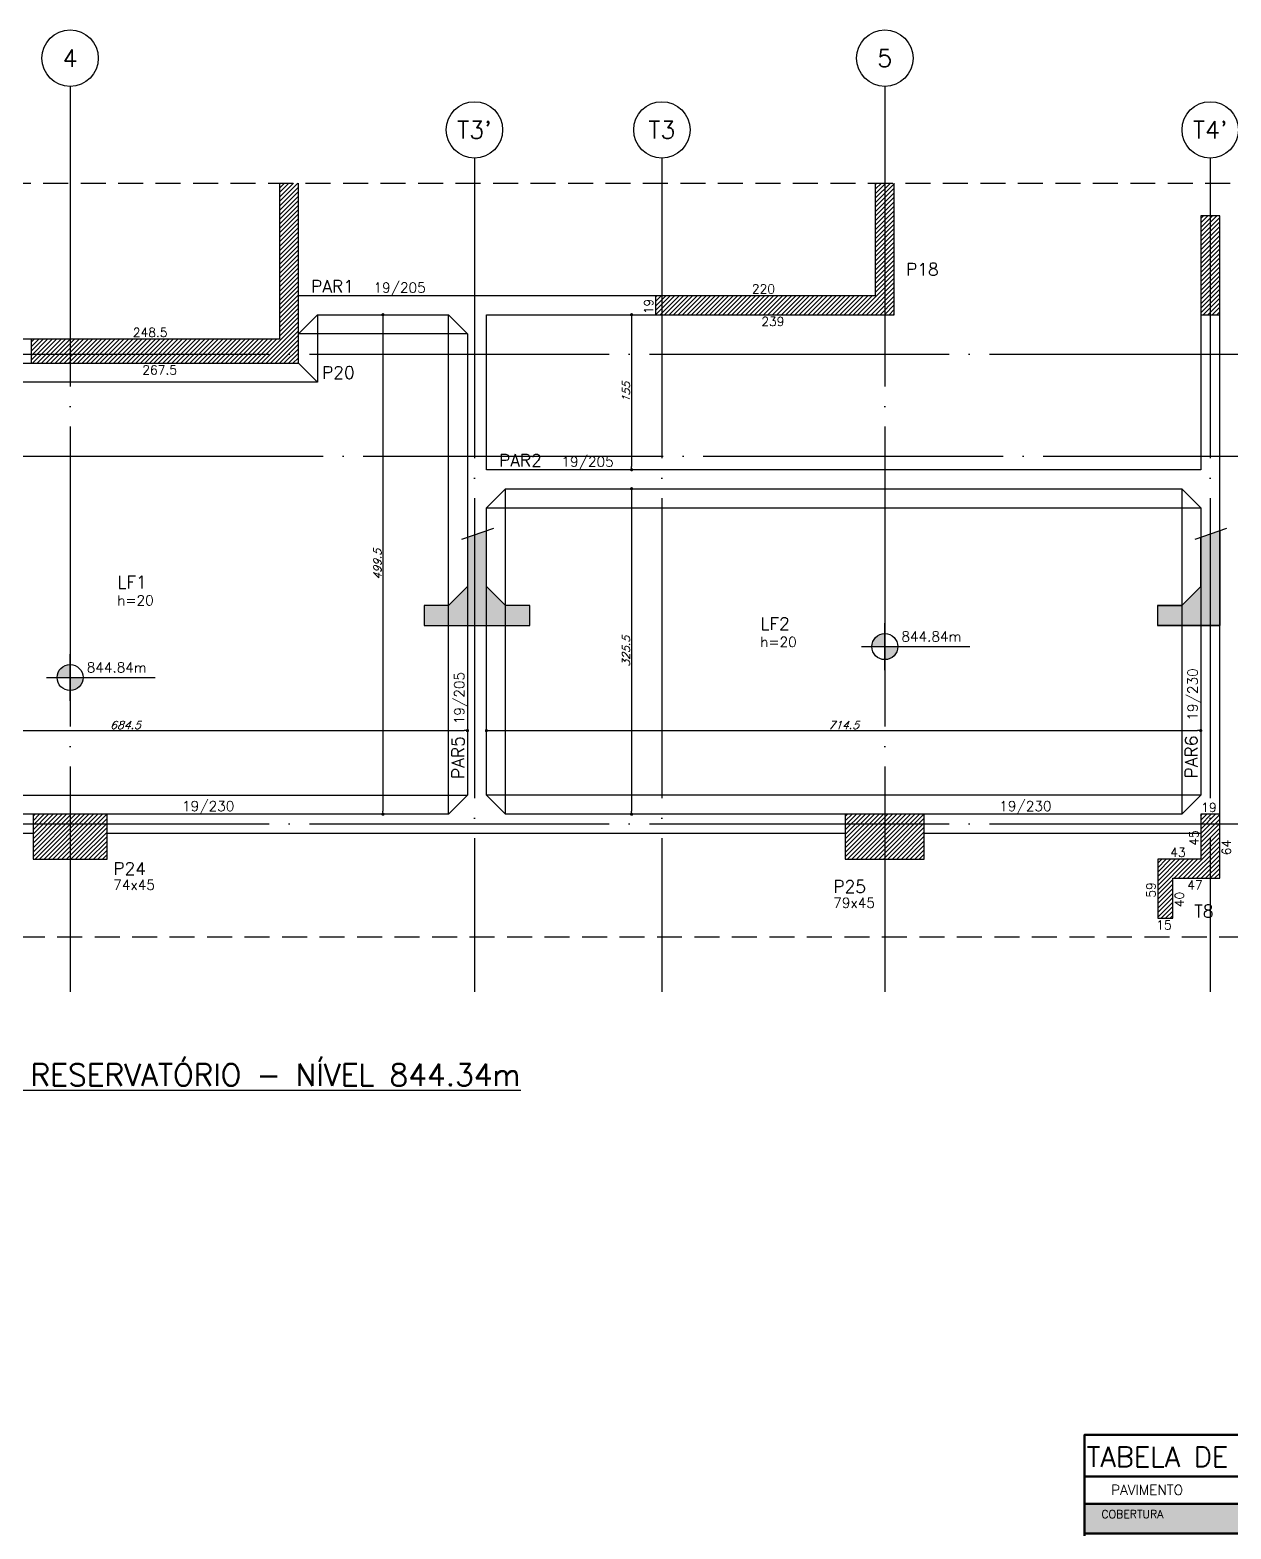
# Model space of a CAD drawing. Header units: millimetres. Extents: x -2404 to 6316, y -1750 to 2455.
# Drawn here: x 4000 to 5202, y -658 to 841 of the extents above; entities that cross this region are included whole.
import ezdxf
from ezdxf.enums import TextEntityAlignment as Align

# ---------------------------------------------------------------- set-up
doc = ezdxf.new("R2010")
doc.units = ezdxf.units.MM
doc.header["$LTSCALE"] = 50
doc.linetypes.add('DASHED', pattern=[0.75, 0.5, -0.25])
doc.linetypes.add('EIXO', pattern=[6.8, 6, -0.4, 0, -0.4])
doc.layers.add('ARQ-ANO-TXT', color=2, linetype='Continuous', lineweight=9)
doc.layers.add('ARQ-DET', color=1, linetype='Continuous', lineweight=9)
for name, color, linetype in [('F-AUX', 2, 'Continuous'), ('F-CORTE', 4, 'Continuous'), ('F-COTAS', 106, 'Continuous'), ('F-EIXO', 12, 'EIXO'), ('F-LAJES-DIM', 2, 'Continuous'), ('F-LAJES-NOME', 4, 'Continuous'), ('F-NÍVEL-PLANTA', 2, 'Continuous'), ('F-PILARES-DIM', 172, 'Continuous'), ('F-PILARES-HACH', 174, 'Continuous'), ('F-PILARES-NOME', 170, 'Continuous'), ('F-PILARES-S', 170, 'Continuous'), ('F-SOLIDO-CORTE', 71, 'Continuous'), ('F-TEXTO', 6, 'Continuous'), ('F-VIGAS', 3, 'Continuous'), ('F-VIGAS-DIM', 2, 'Continuous'), ('F-VIGAS-NOME', 4, 'Continuous')]:
    doc.layers.add(name, color=color, linetype=linetype)
doc.styles.add('CP-TEXT-INCL', font='romans.shx', dxfattribs={"oblique": 20})
doc.styles.add('MCP', font='romans.shx')
doc.styles.add('ROMANS', font='romans.shx')
doc.dimstyles.new('CP-COTAS-50', dxfattribs={"dimscale": 0.64, "dimtxt": 12.5, "dimasz": 5, "dimexe": 5, "dimexo": 5, "dimgap": 2.5, "dimtad": 1, "dimdec": 1, "dimdsep": 46, "dimtxsty": 'CP-TEXT-INCL', "dimblk1": 'DOT', "dimblk2": 'DOT', "dimsah": 1, "dimcen": 9, "dimclrd": 256, "dimclre": 256, "dimclrt": 256, "dimadec": 0, "dimazin": 0, "dimtfac": 1, "dimtdec": 1, "dimtmove": 2, "dimatfit": 3, "dimldrblk": 'DOT', "dimfxl": 0, "dimtolj": 1, "dimarcsym": 0})
pattern_1 = [(45, (-50, 531.506), (-2.245064, 2.245064), [])]

# ---------------------------------------------------------------- blocks, each defined once
blk = doc.blocks.new('*U39')
at = {"layer": 'F-EIXO'}
blk.add_line((0, 0), (1709.4, 0), dxfattribs=at)
at = {"layer": 'F-EIXO', "color": 2, "linetype": 'Continuous'}
blk.add_circle((-28.2, 0), 28.2, dxfattribs=at)
at = {"layer": 'F-TEXTO', "style": 'ROMANS'}
blk.add_attdef('EIXO', text='', height=17.5, dxfattribs=at).set_placement((-28.2, 0), align=Align.MIDDLE_CENTER)
blk = doc.blocks.new('*U24')
at = {"layer": 'F-EIXO'}
blk.add_line((0, 0), (1655.5, 0), dxfattribs=at)
at = {"layer": 'F-EIXO', "color": 2, "linetype": 'Continuous'}
blk.add_circle((-28.2, 0), 28.2, dxfattribs=at)
at = {"layer": 'F-TEXTO', "style": 'ROMANS'}
blk.add_attdef('EIXO', text='', height=17.5, dxfattribs=at).set_placement((-28.2, 0), align=Align.MIDDLE_CENTER)
blk = doc.blocks.new('*U37')
at = {"layer": 'F-EIXO'}
blk.add_line((0, 0), (0, -833.8), dxfattribs=at)
at = {"layer": 'F-EIXO', "color": 2, "linetype": 'Continuous'}
blk.add_circle((0, 28.2), 28.2, dxfattribs=at)
at = {"layer": 'F-TEXTO', "style": 'ROMANS'}
blk.add_attdef('EIXO', text='', height=17.5, rotation=360, dxfattribs=at).set_placement((0, 28.2), align=Align.MIDDLE_CENTER)
blk = doc.blocks.new('*U38')
at = {"layer": 'F-EIXO'}
blk.add_line((0, 0), (0, -905.5), dxfattribs=at)
at = {"layer": 'F-EIXO', "color": 2, "linetype": 'Continuous'}
blk.add_circle((0, 28.2), 28.2, dxfattribs=at)
at = {"layer": 'F-TEXTO', "style": 'ROMANS'}
blk.add_attdef('EIXO', text='', height=17.5, rotation=360, dxfattribs=at).set_placement((0, 28.2), align=Align.MIDDLE_CENTER)
blk = doc.blocks.new('Nível - Planta')
at = {"layer": 'F-NÍVEL-PLANTA'}
h = blk.add_hatch(color=71, dxfattribs=at)
h.paths.add_polyline_path([(0, 0), (0, 0.26, 0.414214), (-0.26, 0)])
h.paths.add_polyline_path([(0.26, 0), (0, 0), (0, -0.26, 0.414214)])
for p, q in [((0, -0.469), (0, 0.469)), ((-0.469, 0), (1.704, 0))]:
    blk.add_line(p, q, dxfattribs=at)
blk.add_circle((0, 0), 0.26, dxfattribs=at)
at = {"layer": 'F-TEXTO', "color": 3, "style": 'MCP'}
blk.add_attdef('NÍVEL', (0.333, 0.102), '', height=0.2, dxfattribs=at)
blk = doc.blocks.new('_DOT')
at = {"color": 0, "linetype": 'ByBlock'}
blk.add_line((-0.5, 0), (-1, 0), dxfattribs=at)
at = {"color": 0, "linetype": 'ByBlock', "const_width": 0.5}
blk.add_lwpolyline([(-0.25, 0, 1), (0.25, 0, 1)], format="xyb", close=True, dxfattribs=at)
blk = doc.blocks.new('*D31')
at = {"layer": 'DEFPOINTS', "color": 0, "transparency": 16777216}
for p in [(3753.5, 140.1), (4438, 140.1), (4438, 140.1)]:
    blk.add_point(p, dxfattribs=at)
at = {"layer": 'F-COTAS', "lineweight": -2, "transparency": 16777216}
blk.add_line((3756.7, 140.1), (4434.8, 140.1), dxfattribs=at)
at = {"layer": 'F-COTAS', "lineweight": -2, "transparency": 16777216, "xscale": 3.2, "yscale": 3.2, "zscale": 3.2, "rotation": 180}
blk.add_blockref('_DOT', (3753.5, 140.1), dxfattribs=at)
at = {"layer": 'F-COTAS', "lineweight": -2, "transparency": 16777216, "xscale": 3.2, "yscale": 3.2, "zscale": 3.2}
blk.add_blockref('_DOT', (4438, 140.1), dxfattribs=at)
at = {"layer": 'F-COTAS', "transparency": 16777216, "insert": (4095.8, 145.7), "char_height": 8, "attachment_point": 5, "style": 'CP-TEXT-INCL'}
blk.add_mtext('\\A1;684.5', dxfattribs=at)
blk = doc.blocks.new('*D32')
at = {"layer": 'DEFPOINTS', "color": 0, "transparency": 16777216}
for p in [(4457, 140.1), (5171.5, 140.1), (5171.5, 140.1)]:
    blk.add_point(p, dxfattribs=at)
at = {"layer": 'F-COTAS', "lineweight": -2, "transparency": 16777216}
blk.add_line((4460.2, 140.1), (5168.3, 140.1), dxfattribs=at)
at = {"layer": 'F-COTAS', "lineweight": -2, "transparency": 16777216, "xscale": 3.2, "yscale": 3.2, "zscale": 3.2, "rotation": 180}
blk.add_blockref('_DOT', (4457, 140.1), dxfattribs=at)
at = {"layer": 'F-COTAS', "lineweight": -2, "transparency": 16777216, "xscale": 3.2, "yscale": 3.2, "zscale": 3.2}
blk.add_blockref('_DOT', (5171.5, 140.1), dxfattribs=at)
at = {"layer": 'F-COTAS', "transparency": 16777216, "insert": (4814.2, 145.7), "char_height": 8, "attachment_point": 5, "style": 'CP-TEXT-INCL'}
blk.add_mtext('\\A1;714.5', dxfattribs=at)
blk = doc.blocks.new('*D34')
at = {"layer": 'DEFPOINTS', "color": 0, "transparency": 16777216}
for p in [(4353.5, 556), (4353.5, 56.5), (4353.5, 56.5)]:
    blk.add_point(p, dxfattribs=at)
at = {"layer": 'F-COTAS', "lineweight": -2, "transparency": 16777216}
blk.add_line((4353.5, 552.8), (4353.5, 59.7), dxfattribs=at)
at = {"layer": 'F-COTAS', "lineweight": -2, "transparency": 16777216, "xscale": 3.2, "yscale": 3.2, "zscale": 3.2}
for p, rotation in [((4353.5, 556), 90), ((4353.5, 56.5), 270)]:
    blk.add_blockref('_DOT', p, dxfattribs=dict(at, rotation=rotation))
at = {"layer": 'F-COTAS', "transparency": 16777216, "insert": (4347.9, 306.3), "char_height": 8, "attachment_point": 5, "rotation": 90, "style": 'CP-TEXT-INCL'}
blk.add_mtext('\\A1;499.5', dxfattribs=at)
blk = doc.blocks.new('*D35')
at = {"layer": 'DEFPOINTS', "color": 0, "transparency": 16777216}
for p in [(4602.2, 556), (4602.2, 401), (4602.2, 401)]:
    blk.add_point(p, dxfattribs=at)
at = {"layer": 'F-COTAS', "lineweight": -2, "transparency": 16777216}
blk.add_line((4602.2, 552.8), (4602.2, 404.2), dxfattribs=at)
at = {"layer": 'F-COTAS', "lineweight": -2, "transparency": 16777216, "xscale": 3.2, "yscale": 3.2, "zscale": 3.2}
for p, rotation in [((4602.2, 556), 90), ((4602.2, 401), 270)]:
    blk.add_blockref('_DOT', p, dxfattribs=dict(at, rotation=rotation))
at = {"layer": 'F-COTAS', "transparency": 16777216, "insert": (4596.6, 478.5), "char_height": 8, "attachment_point": 5, "rotation": 90, "style": 'CP-TEXT-INCL'}
blk.add_mtext('\\A1;155', dxfattribs=at)
blk = doc.blocks.new('*D36')
at = {"layer": 'DEFPOINTS', "color": 0, "transparency": 16777216}
for p in [(4602.2, 382), (4602.2, 56.5), (4602.2, 56.5)]:
    blk.add_point(p, dxfattribs=at)
at = {"layer": 'F-COTAS', "lineweight": -2, "transparency": 16777216}
blk.add_line((4602.2, 378.8), (4602.2, 59.7), dxfattribs=at)
at = {"layer": 'F-COTAS', "lineweight": -2, "transparency": 16777216, "xscale": 3.2, "yscale": 3.2, "zscale": 3.2}
for p, rotation in [((4602.2, 382), 90), ((4602.2, 56.5), 270)]:
    blk.add_blockref('_DOT', p, dxfattribs=dict(at, rotation=rotation))
at = {"layer": 'F-COTAS', "transparency": 16777216, "insert": (4596.6, 219.3), "char_height": 8, "attachment_point": 5, "rotation": 90, "style": 'CP-TEXT-INCL'}
blk.add_mtext('\\A1;325.5', dxfattribs=at)
blk = doc.blocks.new('A$C037E4E7A')
h = blk.add_hatch(color=253)
h.dxf.hatch_style = 1
h.paths.add_polyline_path([(285.3, 987.5), (0, 987.5), (0, 1017.2), (285.3, 1017.2)])
at = {"layer": 'ARQ-DET', "lineweight": 50}
for p, q in [((285.3, 1086), (285.3, 0)), ((156.2, 1044.3), (156.2, 0)), ((0, 1017.2), (285.3, 1017.2)), ((0, 987.5), (285.3, 987.5)), ((0, 957.8), (285.3, 957.8)), ((0, 928.1), (285.3, 928.1)), ((0, 898.4), (285.3, 898.4)), ((0, 868.8), (285.3, 868.8)), ((0, 839.1), (285.3, 839.1)), ((0, 809.4), (285.3, 809.4)), ((0, 779.7), (285.3, 779.7)), ((0, 750), (285.3, 750)), ((0, 720.3), (285.3, 720.3)), ((0, 690.6), (285.3, 690.6)), ((0, 660.9), (285.3, 660.9)), ((0, 631.3), (285.3, 631.3)), ((0, 601.6), (285.3, 601.6)), ((0, 571.9), (285.3, 571.9)), ((0, 542.2), (285.3, 542.2)), ((0, 512.5), (285.3, 512.5)), ((0, 482.8), (285.3, 482.8)), ((0, 425), (285.3, 425)), ((0, 379.7), (285.3, 379.7)), ((0, 334.4), (285.3, 334.4)), ((0, 289.1), (285.3, 289.1)), ((0, 243.7), (285.3, 243.7)), ((0, 195.3), (285.3, 195.3)), ((0, 146.9), (285.3, 146.9)), ((0, 98.4), (285.3, 98.4)), ((0, 65.6), (285.3, 65.6)), ((0, 32.8), (285.3, 32.8)), ((0, 0), (285.3, 0))]:
    blk.add_line(p, q, dxfattribs=at)
at = {"layer": 'ARQ-DET', "lineweight": 70}
blk.add_line((0, 1044.3), (285.3, 1044.3), dxfattribs=at)
at = {"layer": 'ARQ-DET', "lineweight": 50}
blk.add_lwpolyline([(285.3, 0), (0, 0), (0, 1086), (285.3, 1086)], dxfattribs=at)
at = {"layer": 'ARQ-ANO-TXT', "color": 4, "lineweight": 20, "insert": (2.2, 1074.2), "char_height": 20, "width": 545.423, "attachment_point": 1, "style": 'ROMANS'}
blk.add_mtext('TABELA DE NÍVEIS ', dxfattribs=at)
at = {"layer": 'ARQ-ANO-TXT', "color": 4, "char_height": 10, "attachment_point": 1, "style": 'ROMANS'}
for s, insert, width in [('PAVIMENTO', (26.6, 1035.9), 124.262), ('NÍVEL OSSO(m)', (165.1, 1038.1), 127.869)]:
    blk.add_mtext(s, dxfattribs=dict(at, insert=insert, width=width))
at = {"layer": 'F-AUX', "char_height": 8, "attachment_point": 1, "style": 'ROMANS'}
for s, insert, width in [('COBERTURA', (16.9, 1010.7), 88.586), ('846.69', (203.2, 1010.7), 44.093), ('ÁTICO', (16.9, 981), 43.291), ('844.04', (203.2, 981), 44.093), ('21° PAVIMENTO', (16.9, 953), 110.633), ('840.98', (203.2, 951.3), 44.093), ('DUPLEX (INFERIOR)', (16.9, 940.1), 139.329), ('20° PAVIMENTO', (16.9, 921.6), 110.633), ('837.92', (203.2, 921.6), 44.093), ('19° PAVIMENTO', (16.9, 891.9), 110.633), ('834.86', (203.2, 891.9), 44.093), ('18° PAVIMENTO', (16.9, 862.2), 110.633), ('831.80', (203.2, 862.2), 44.093), ('17° PAVIMENTO', (16.9, 832.6), 110.633), ('828.74', (203.2, 832.6), 44.093), ('16° PAVIMENTO', (16.9, 802.9), 110.633), ('825.68', (203.2, 802.9), 44.093), ('15° PAVIMENTO', (16.9, 773.2), 110.633), ('822.62', (203.2, 773.2), 44.093), ('14° PAVIMENTO', (16.9, 743.5), 110.633), ('819.56', (203.2, 743.5), 44.093), ('13° PAVIMENTO', (16.9, 713.8), 110.633), ('816.50', (203.2, 713.8), 44.093), ('12° PAVIMENTO', (16.9, 684.1), 110.633), ('813.44', (203.2, 684.1), 44.093), ('11° PAVIMENTO', (16.9, 654.4), 110.633), ('810.38', (203.2, 654.4), 44.093), ('10° PAVIMENTO', (16.9, 624.7), 110.633), ('807.32', (203.2, 624.7), 44.093), ('9° PAVIMENTO', (16.9, 595.1), 102.616), ('804.26', (203.2, 595.1), 44.093), ('8° PAVIMENTO', (16.9, 565.4), 102.616), ('801.20', (203.2, 565.4), 44.093), ('7° PAVIMENTO', (16.9, 535.7), 102.616), ('798.14', (203.2, 535.7), 44.093), ('6° PAVIMENTO', (16.9, 506), 102.616), ('795.08', (203.2, 506), 44.093), ('791.50 (LAZER)', (163.8, 477.9), 196.167), ('5° PAVIMENTO', (16.9, 460.7), 102.616), ('790.58 (LJ. TÉCNICA)', (172.7, 454.9), 92.185), ('4° PAVIMENTO', (16.9, 418.5), 102.616), ('787.16', (203.2, 410), 44.093), ('3° PAVIMENTO', (16.9, 373.2), 102.616), ('783.74', (203.2, 364.1), 44.093), ('2° PAVIMENTO', (16.9, 327.9), 102.616), ('780.32', (203.2, 318), 44.093), ('1° PAVIMENTO', (16.9, 282.6), 102.616), ('776.90 ', (203.2, 272.7), 48.101), ('TÉRREO ', (13.8, 231), 62.932), ('(NÍVEL ACESSO)', (13.8, 213.8), 114.24), ('773.50', (203.2, 214.9), 44.093), ('1º SUBSOLO', (13.8, 182.6), 85.781), ('770.44 (ACADEMIA )', (159.9, 186.2), 177.647), ('768.64 (LOBBY NR)', (162.5, 165.4), 129.473), ('767.20 (RECEPÇÃO)', (164.8, 134.1), 137.089), ('2º SUBSOLO', (13.8, 134.1), 85.781), ('765.04 (LOJA )', (181.3, 116.9), 97.405), ('3° SUBSOLO - ESTAC.', (13.8, 85.7), 151.92), ('761.44', (203.2, 85.7), 44.093), ('4° SUBSOLO - ESTAC.', (13.8, 52.9), 151.92), ('758.38', (203.2, 52.9), 44.093), ('5° SUBSOLO - ESTAC', (13.8, 20.1), 147.911), ('755.32', (203.2, 20.1), 44.093)]:
    blk.add_mtext(s, dxfattribs=dict(at, insert=insert, width=width))

msp = doc.modelspace()

# ---------------------------------------------------------------- hatches: boundary and pattern name
at = {"layer": 'F-PILARES-HACH', "linetype": 'Continuous'}
h = msp.add_hatch(dxfattribs=at)
h.set_pattern_fill('ANSI31', color=256, style=0)
h.set_pattern_definition(pattern_1)
h.paths.add_polyline_path([(4269, 687.556), (4250, 687.556), (4250, 531.506), (4001.5, 531.506), (4001.5, 507.506), (4269, 507.506)])
h = msp.add_hatch(dxfattribs=at)
h.set_pattern_fill('ANSI31', color=256, style=0)
h.set_pattern_definition(pattern_1)
h.paths.add_polyline_path([(4865, 687.556), (4846, 687.556), (4846, 575.006), (4626, 575.006), (4626, 556.006), (4865, 556.006)])
h = msp.add_hatch(dxfattribs=at)
h.set_pattern_fill('ANSI31', color=256, style=0)
h.set_pattern_definition(pattern_1)
h.paths.add_polyline_path([(5171.5, 556.006), (5190.5, 556.006), (5190.5, 655.006), (5171.5, 655.006)], flags=16)
h = msp.add_hatch(dxfattribs=at)
h.set_pattern_fill('ANSI31', color=256, style=0)
h.set_pattern_definition(pattern_1)
h.paths.add_polyline_path([(4003.5, 11.506), (4077.5, 11.506), (4077.5, 56.506), (4003.5, 56.506)], flags=16)
h = msp.add_hatch(dxfattribs=at)
h.set_pattern_fill('ANSI31', color=256, style=0)
h.set_pattern_definition(pattern_1)
h.paths.add_polyline_path([(4816, 11.506), (4895, 11.506), (4895, 56.506), (4816, 56.506)], flags=16)
h = msp.add_hatch(dxfattribs=at)
h.set_pattern_fill('ANSI31', color=256, style=0)
h.set_pattern_definition(pattern_1)
h.paths.add_polyline_path([(5128.5, -47.494), (5143.5, -47.494), (5143.5, -7.494), (5190.5, -7.494), (5190.5, 56.506), (5171.5, 56.506), (5171.5, 11.506), (5128.5, 11.506)], flags=16)
at = {"layer": 'F-SOLIDO-CORTE'}
h = msp.add_hatch(color=256, dxfattribs=at)
h.dxf.hatch_style = 1
h.paths.add_polyline_path([(4457, 284.295), (4457, 339.999), (4438, 333.497), (4438, 284.295), (4419, 265.295), (4394.65, 265.295), (4394.65, 245.295), (4500.35, 245.295), (4500.35, 265.295), (4476, 265.295)])
h = msp.add_hatch(color=256, dxfattribs=at)
h.dxf.hatch_style = 1
h.paths.add_polyline_path([(5190.5, 339.999), (5171.5, 333.497), (5171.5, 284.295), (5152.5, 265.295), (5128.15, 265.295), (5128.15, 245.295), (5190.5, 245.295)])

# ---------------------------------------------------------------- linework, layer by layer
at = {"color": 1, "linetype": 'DASHED'}
msp.add_lwpolyline([(5252.616, -66.463), (3676.1, -66.463), (3676.1, 687.556), (5252.616, 687.556)], close=True, dxfattribs=at)
at = {"layer": 'F-AUX'}
for p, q in [((4288, 556.006), (4288, 488.506)), ((4419, 56.506), (4419, 556.006)), ((4438, 537.006), (4269, 537.006)), ((4288, 488.506), (4269, 507.506)), ((4288, 488.506), (3753.5, 488.506)), ((4476, 56.506), (4476, 382.006)), ((5152.5, 382.006), (5152.5, 56.506)), ((4457, 363.006), (5171.5, 363.006)), ((3753.5, 75.506), (4438, 75.506)), ((5171.5, 75.506), (4457, 75.506))]:
    msp.add_line(p, q, dxfattribs=at)
at = {"layer": 'F-CORTE', "color": 1, "linetype": 'Continuous'}
for p, q in [((4432.504, 331.617), (4464.288, 342.493)), ((5166.004, 331.617), (5197.788, 342.493))]:
    msp.add_line(p, q, dxfattribs=at)
at = {"layer": 'F-CORTE', "linetype": 'Continuous'}
for p, q in [((4419, 265.295), (4438, 284.295)), ((4476, 265.295), (4457, 284.295))]:
    msp.add_line(p, q, dxfattribs=at)
for points in [[(4438, 333.497), (4438, 284.295)], [(4457, 284.295), (4457, 339.999)], [(5190.5, 339.999), (5190.5, 245.295), (5128.15, 245.295)], [(5128.15, 265.295), (5152.5, 265.295), (5171.5, 284.295), (5171.5, 333.497)], [(4419, 265.295), (4394.65, 265.295)], [(4500.35, 265.295), (4476, 265.295)], [(4394.65, 245.295), (4457, 245.295), (4500.35, 245.295)]]:
    msp.add_lwpolyline(points, dxfattribs=at)
at = {"layer": 'F-PILARES-S', "linetype": 'Continuous'}
for points in [[(4250, 687.556), (4250, 531.506), (4001.5, 531.506), (4001.5, 507.506), (4269, 507.506)], [(4269, 507.506), (4269, 687.556)], [(4846, 687.556), (4846, 575.006), (4626, 575.006), (4626, 556.006), (4865, 556.006)], [(4865, 556.006), (4865, 687.556)], [(5171.5, 556.006), (5190.5, 556.006), (5190.5, 655.006), (5171.5, 655.006), (5171.5, 556.006)], [(4003.5, 11.506), (4077.5, 11.506), (4077.5, 56.506), (4003.5, 56.506), (4003.5, 11.506)], [(4816, 11.506), (4895, 11.506), (4895, 56.506), (4816, 56.506), (4816, 11.506)], [(5128.5, -47.494), (5143.5, -47.494), (5143.5, -7.494), (5190.5, -7.494), (5190.5, 56.506), (5171.5, 56.506), (5171.5, 11.506), (5128.5, 11.506), (5128.5, -47.494)]]:
    msp.add_lwpolyline(points, dxfattribs=at)
at = {"layer": 'F-SOLIDO-CORTE'}
for points in [[(4438, 333.497), (4438, 284.295), (4419, 265.295), (4394.65, 265.295), (4394.65, 245.295), (4500.35, 245.295), (4500.35, 265.295), (4476, 265.295), (4457, 284.295), (4457, 339.999)], [(5171.5, 333.497), (5171.5, 284.295), (5152.5, 265.295), (5128.15, 265.295), (5128.15, 245.295), (5190.5, 245.295), (5190.5, 339.999)]]:
    msp.add_lwpolyline(points, dxfattribs=at)
at = {"layer": 'F-VIGAS'}
for p, q in [((4288, 556.006), (4269, 537.006)), ((4438, 537.006), (4419, 556.006)), ((4457, 363.006), (4476, 382.006)), ((5171.5, 363.006), (5152.5, 382.006)), ((4438, 75.506), (4419, 56.506)), ((4476, 56.506), (4457, 75.506)), ((5171.5, 75.506), (5152.5, 56.506))]:
    msp.add_line(p, q, dxfattribs=at)
for points in [[(4447.5, 575.006), (4269, 575.006)], [(4626, 575.006), (4447.5, 575.006)], [(4288, 556.006), (4419, 556.006)], [(4457, 401.006), (4457, 556.006)], [(4457, 556.006), (4626, 556.006)], [(5171.5, 556.006), (5171.5, 401.006)], [(5190.5, 391.506), (5190.5, 556.006)], [(4001.5, 531.506), (3734.5, 531.506), (3734.5, 37.506), (4003.5, 37.506)], [(4438, 537.006), (4438, 391.506)], [(3772.5, 507.506), (4001.5, 507.506)], [(4438, 391.506), (4438, 75.506)], [(5171.5, 401.006), (4457, 401.006)], [(5190.5, 56.506), (5190.5, 391.506)], [(4476, 382.006), (5152.5, 382.006)], [(4457, 75.506), (4457, 363.006)], [(5171.5, 363.006), (5171.5, 75.506)], [(4003.5, 56.506), (3772.5, 56.506)], [(4419, 56.506), (4077.5, 56.506)], [(4816, 56.506), (4476, 56.506)], [(5152.5, 56.506), (4895, 56.506)], [(4077.5, 37.506), (4447.5, 37.506)], [(4447.5, 37.506), (4816, 37.506)], [(4895, 37.506), (5171.5, 37.506)]]:
    msp.add_lwpolyline(points, dxfattribs=at)

# ---------------------------------------------------------------- block references
msp.add_blockref('A$C037E4E7A', (5055.22, -1650.135))
at = {"layer": 'F-EIXO', "linetype": 'Continuous'}
for name, p, values in [('*U38', (4040.5, 784.328), {'EIXO': '4'}), ('*U38', (4855.5, 784.328), {'EIXO': '5'}), ('*U37', (4445, 712.631), {'EIXO': "T3'"}), ('*U37', (4632.5, 712.631), {'EIXO': 'T3'}), ('*U37', (5181, 712.631), {'EIXO': "T4'"}), ('*U39', (3599.689, 516.506), {'EIXO': 'C'}), ('*U24', (3653.582, 414.506), {'EIXO': 'TF'}), ('*U39', (3599.689, 47.006), {'EIXO': 'D'})]:
    msp.add_blockref(name, p, dxfattribs=at).add_auto_attribs(values)
at = {"layer": 'F-NÍVEL-PLANTA', "linetype": 'Continuous', "xscale": 50, "yscale": 50, "zscale": 50}
for p in [(4855.5, 224.11), (4040.5, 193.198)]:
    msp.add_blockref('Nível - Planta', p, dxfattribs=at).add_auto_attribs({'NÍVEL': '844.84m'})

# ---------------------------------------------------------------- texts
at = {"layer": 'F-LAJES-DIM', "linetype": 'Continuous', "style": 'MCP'}
for p in [(4087.688, 265.367), (4730.894, 223.755)]:
    msp.add_text('h=20', height=10, dxfattribs=at).set_placement(p)
at = {"layer": 'F-LAJES-NOME', "linetype": 'Continuous', "style": 'MCP'}
for s, p in [('LF1', (4087.688, 282.367)), ('LF2', (4730.894, 240.755))]:
    msp.add_text(s, height=12.5, dxfattribs=at).set_placement(p)
at = {"layer": 'F-PILARES-DIM', "linetype": 'Continuous', "style": 'MCP'}
for s, height, p in [('220', 9, (4722.5, 577.256)), ('248.5', 9, (4103.25, 533.756)), ('239', 9, (4732, 544.756)), ('267.5', 9, (4112.75, 496.256)), ('19', 9, (5172, 58.756)), ('43', 9, (5141, 13.756)), ('74x45', 10, (4083.75, -19.119)), ('47', 9, (5158, -18.744)), ('79x45', 10, (4803.998, -37.077)), ('15', 9, (5127, -58.744))]:
    msp.add_text(s, height=height, dxfattribs=at).set_placement(p)
for s, p in [('19', (4623.75, 556.506)), ('45', (5169.25, 25.006)), ('64', (5201.75, 15.506)), ('59', (5126.25, -26.994)), ('40', (5154.75, -36.494))]:
    msp.add_text(s, height=9, rotation=90, dxfattribs=at).set_placement(p)
at = {"layer": 'F-PILARES-NOME', "linetype": 'Continuous', "style": 'MCP'}
for s, p in [('P18', (4876.697, 595.177)), ('P20', (4292.479, 491.881)), ('P24', (4083.75, -4.119)), ('P25', (4803.998, -22.077))]:
    msp.add_text(s, height=12.5, dxfattribs=at).set_placement(p)
at = {"layer": 'F-PILARES-NOME', "color": 6, "linetype": 'Continuous', "style": 'MCP'}
msp.add_text('T8', height=12.5, dxfattribs=at).set_placement((5165.029, -46.613))
at = {"layer": 'F-TEXTO', "style": 'ROMANS'}
msp.add_text('%%UFORMA DA BASE DO RESERVATÓRIO - NÍVEL 844.34m', height=21.875, dxfattribs=at).set_placement((3694.37, -215.069))
at = {"layer": 'F-VIGAS-DIM', "linetype": 'Continuous', "style": 'MCP'}
for s, p in [('19/205', (4344, 578.131)), ('19/205', (4532, 404.131)), ('19/230', (4152.5, 59.631)), ('19/230', (4970, 59.631))]:
    msp.add_text(s, height=10, dxfattribs=at).set_placement(p)
for s, p in [('19/205', (4434.875, 146.46)), ('19/230', (5168.375, 150.072))]:
    msp.add_text(s, height=10, rotation=90, dxfattribs=at).set_placement(p)
at = {"layer": 'F-VIGAS-NOME', "linetype": 'Continuous', "style": 'MCP'}
for s, p in [('PAR1', (4281.5, 578.131)), ('PAR2', (4469.5, 404.131))]:
    msp.add_text(s, height=12.5, dxfattribs=at).set_placement(p)
for s, p in [('PAR5', (4434.875, 91.768)), ('PAR6', (5168.375, 92.382))]:
    msp.add_text(s, height=12.5, rotation=90, dxfattribs=at).set_placement(p)

# ---------------------------------------------------------------- dimensions: what is measured, and where the dimension line sits
at = {"layer": 'F-COTAS'}
for base, p1, p2, picture, middle in [((4353.5, 56.506), (4353.5, 556.006), (4353.5, 56.506), '*D34', (4347.9, 306.256)), ((4602.18, 401.006), (4602.18, 556.006), (4602.18, 401.006), '*D35', (4596.58, 478.506)), ((4602.18, 56.506), (4602.18, 382.006), (4602.18, 56.506), '*D36', (4596.58, 219.256))]:
    dim = msp.add_linear_dim(base=base, p1=p1, p2=p2, angle=90, dimstyle='CP-COTAS-50', dxfattribs=at)
    dim.commit()
    dim.dimension.update_dxf_attribs({"geometry": picture, "text_midpoint": middle})
for base, p1, p2, picture, middle in [((4438, 140.137), (3753.5, 140.137), (4438, 140.137), '*D31', (4095.75, 145.737)), ((5171.5, 140.137), (4457, 140.137), (5171.5, 140.137), '*D32', (4814.25, 145.737))]:
    dim = msp.add_linear_dim(base=base, p1=p1, p2=p2, dimstyle='CP-COTAS-50', dxfattribs=at)
    dim.commit()
    dim.dimension.update_dxf_attribs({"geometry": picture, "text_midpoint": middle})

doc.saveas('drawing.dxf')
